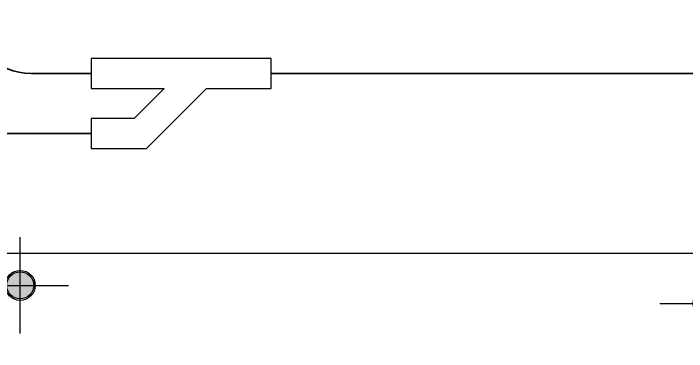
# Model space of a CAD drawing. Header units: millimetres. Extents: x 70151 to 230897, y 35202 to 113211.
# Drawn here: x 174041 to 175162, y 71376 to 71940 of the extents above; entities that cross this region are included whole.
import ezdxf

# ---------------------------------------------------------------- set-up
doc = ezdxf.new("R2010")
doc.units = ezdxf.units.MM
doc.header["$LTSCALE"] = 50
doc.linetypes.add('CEN1', pattern=[8.25, 8, -0.125, 0, -0.125])
for name, color, linetype in [('1', 10, 'CEN1'), ('2-con', 2, 'Continuous'), ('RC-LIGHT', 7, 'Continuous')]:
    doc.layers.add(name, color=color, linetype=linetype)
doc.layers.add('SS-ED', color=3, linetype='Continuous', lineweight=30)
doc.layers.add('SS-RLRG', color=4, linetype='Continuous', lineweight=35)

# ---------------------------------------------------------------- blocks, each defined once
blk = doc.blocks.new('1')
at = {"linetype": 'Continuous'}
h = blk.add_hatch(color=4, dxfattribs=at)
h.dxf.hatch_style = 1
edge = h.paths.add_edge_path()
edge.add_arc((11539653.5, -14273503.8), 37.5, 0, 360)
at = {"color": 1, "linetype": 'Continuous'}
for p, q in [((11539653.5, -14273637.1), (11539653.5, -14273370.5)), ((11539520.2, -14273503.8), (11539786.8, -14273503.8))]:
    blk.add_line(p, q, dxfattribs=at)
at = {"color": 4, "linetype": 'Continuous'}
for radius in [41.5, 37.5]:
    blk.add_circle((11539653.5, -14273503.8), radius, dxfattribs=at)
blk = doc.blocks.new('dpdjzjs')
at = {"layer": '1', "color": 6}
blk.add_lwpolyline([(174470.5, 91856.8), (174170.5, 91856.8), (174170.5, 91806.8), (174292.2, 91806.8), (174242.2, 91756.8), (174170.5, 91756.8), (174170.5, 91706.8), (174262.9, 91706.8), (174362.9, 91806.8), (174470.5, 91806.8)], close=True, dxfattribs=at)
at = {"layer": 'SS-ED'}
blk.add_line((176603, 91531.8), (172686.1, 91531.8), dxfattribs=at)
at = {"layer": 'SS-RLRG', "color": 4}
for p, q in [((174170.5, 91831.8), (174070.3, 91831.8)), ((175932.8, 91831.8), (174470.5, 91831.8))]:
    blk.add_line(p, q, dxfattribs=at)
at = {"layer": 'SS-RLRG'}
blk.add_line((174170.5, 91731.8), (173739.4, 91731.8), dxfattribs=at)
at = {"layer": 'SS-RLRG', "color": 4}
blk.add_arc((174070.3, 91931.8), 100, 180, 270, dxfattribs=at)

msp = doc.modelspace()

# ---------------------------------------------------------------- block references
at = {"layer": '2-con'}
msp.add_blockref('dpdjzjs', (0, -19992), dxfattribs=at)
at = {"layer": 'RC-LIGHT', "xscale": 0.6024096385271789, "yscale": 0.6024096385271789, "zscale": 0.6024096385271789}
for p in [(-6777546.1, 8669982.7), (-6776400.4, 8669952.7)]:
    msp.add_blockref('1', p, dxfattribs=at)

doc.saveas('drawing.dxf')
